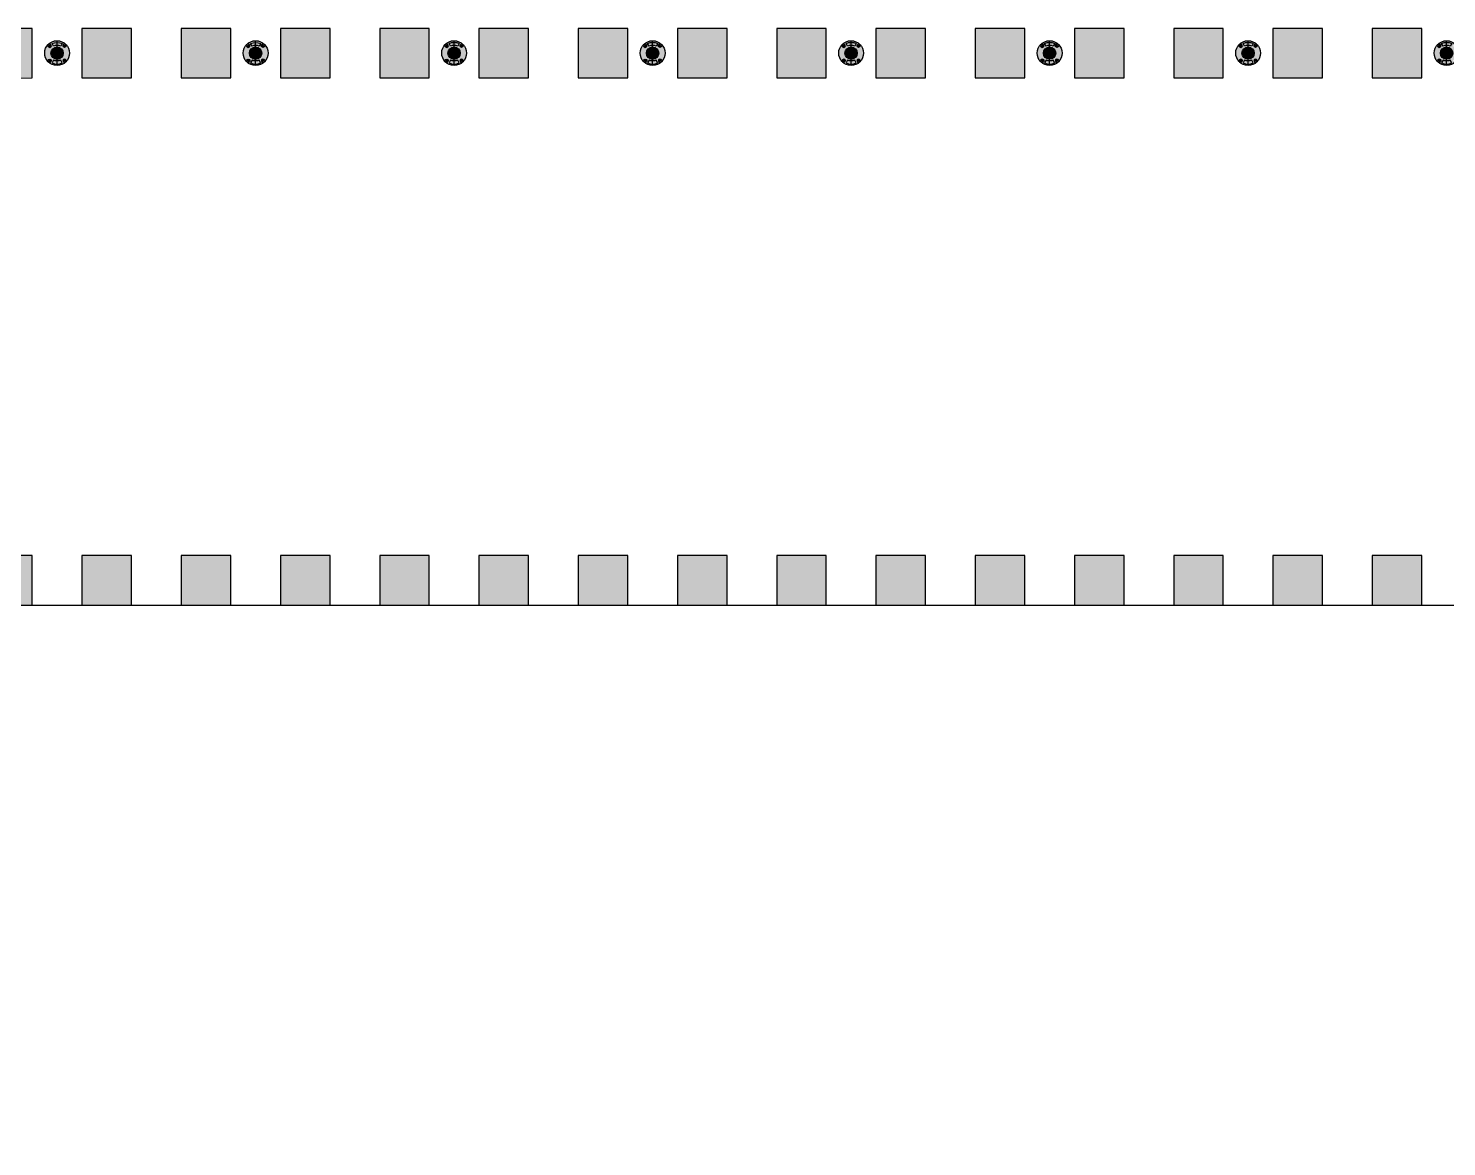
# Model space of a CAD drawing. Header units: metres. Extents: x 668617 to 675126, y 2286318 to 2293677.
# Drawn here: x 668832.67 to 668844.1, y 2287198.35 to 2287207.37 of the extents above; entities that cross this region are included whole.
import ezdxf

# ---------------------------------------------------------------- set-up
doc = ezdxf.new("R2010")
doc.units = ezdxf.units.M
doc.header["$MEASUREMENT"] = 0
for name, color, linetype in [('DMTG-B-CuadrosVerdes', 94, 'Continuous'), ('DMTG-M-VIALETON', 92, 'Continuous'), ('DMTG-PB-BANQUETAS', 251, 'Continuous')]:
    doc.layers.add(name, color=color, linetype=linetype)

# ---------------------------------------------------------------- blocks, each defined once
blk = doc.blocks.new('*U115')
h = blk.add_hatch(color=256)
h.dxf.hatch_style = 1
h.paths.add_polyline_path([(0, 4.25), (0.4, 4.25), (0.4, 4.65), (0, 4.65)])
h = blk.add_hatch(color=256)
h.dxf.hatch_style = 1
h.paths.add_polyline_path([(0.8, 4.25), (1.2, 4.25), (1.2, 4.65), (0.8, 4.65)])
h = blk.add_hatch(color=256)
h.dxf.hatch_style = 1
h.paths.add_polyline_path([(0.8, 4.25), (1.2, 4.25), (1.2, 4.65), (0.8, 4.65)])
h = blk.add_hatch(color=256)
h.dxf.hatch_style = 1
h.paths.add_polyline_path([(1.6, 4.25), (2, 4.25), (2, 4.65), (1.6, 4.65)])
h = blk.add_hatch(color=256)
h.dxf.hatch_style = 1
h.paths.add_polyline_path([(1.6, 4.25), (2, 4.25), (2, 4.65), (1.6, 4.65)])
h = blk.add_hatch(color=256)
h.dxf.hatch_style = 1
h.paths.add_polyline_path([(2.4, 4.25), (2.8, 4.25), (2.8, 4.65), (2.4, 4.65)])
h = blk.add_hatch(color=256)
h.dxf.hatch_style = 1
h.paths.add_polyline_path([(2.4, 4.25), (2.8, 4.25), (2.8, 4.65), (2.4, 4.65)])
h = blk.add_hatch(color=256)
h.dxf.hatch_style = 1
h.paths.add_polyline_path([(3.2, 4.25), (3.6, 4.25), (3.6, 4.65), (3.2, 4.65)])
h = blk.add_hatch(color=256)
h.dxf.hatch_style = 1
h.paths.add_polyline_path([(3.2, 4.25), (3.6, 4.25), (3.6, 4.65), (3.2, 4.65)])
h = blk.add_hatch(color=256)
h.dxf.hatch_style = 1
h.paths.add_polyline_path([(4, 4.25), (4.4, 4.25), (4.4, 4.65), (4, 4.65)])
h = blk.add_hatch(color=256)
h.dxf.hatch_style = 1
h.paths.add_polyline_path([(4, 4.25), (4.4, 4.25), (4.4, 4.65), (4, 4.65)])
h = blk.add_hatch(color=256)
h.dxf.hatch_style = 1
h.paths.add_polyline_path([(4.8, 4.25), (5.2, 4.25), (5.2, 4.65), (4.8, 4.65)])
h = blk.add_hatch(color=256)
h.dxf.hatch_style = 1
h.paths.add_polyline_path([(4.8, 4.25), (5.2, 4.25), (5.2, 4.65), (4.8, 4.65)])
h = blk.add_hatch(color=256)
h.dxf.hatch_style = 1
h.paths.add_polyline_path([(5.6, 4.25), (6, 4.25), (6, 4.65), (5.6, 4.65)])
h = blk.add_hatch(color=256)
h.dxf.hatch_style = 1
h.paths.add_polyline_path([(5.6, 4.25), (6, 4.25), (6, 4.65), (5.6, 4.65)])
h = blk.add_hatch(color=256)
h.dxf.hatch_style = 1
h.paths.add_polyline_path([(6.4, 4.25), (6.8, 4.25), (6.8, 4.65), (6.4, 4.65)])
h = blk.add_hatch(color=256)
h.dxf.hatch_style = 1
h.paths.add_polyline_path([(6.4, 4.25), (6.8, 4.25), (6.8, 4.65), (6.4, 4.65)])
h = blk.add_hatch(color=256)
h.dxf.hatch_style = 1
h.paths.add_polyline_path([(7.2, 4.25), (7.6, 4.25), (7.6, 4.65), (7.2, 4.65)])
h = blk.add_hatch(color=256)
h.dxf.hatch_style = 1
h.paths.add_polyline_path([(7.2, 4.25), (7.6, 4.25), (7.6, 4.65), (7.2, 4.65)])
h = blk.add_hatch(color=256)
h.dxf.hatch_style = 1
h.paths.add_polyline_path([(8, 4.25), (8.4, 4.25), (8.4, 4.65), (8, 4.65)])
h = blk.add_hatch(color=256)
h.dxf.hatch_style = 1
h.paths.add_polyline_path([(8, 4.25), (8.4, 4.25), (8.4, 4.65), (8, 4.65)])
h = blk.add_hatch(color=256)
h.dxf.hatch_style = 1
h.paths.add_polyline_path([(8.8, 4.25), (9.2, 4.25), (9.2, 4.65), (8.8, 4.65)])
h = blk.add_hatch(color=256)
h.dxf.hatch_style = 1
h.paths.add_polyline_path([(8.8, 4.25), (9.2, 4.25), (9.2, 4.65), (8.8, 4.65)])
h = blk.add_hatch(color=256)
h.dxf.hatch_style = 1
h.paths.add_polyline_path([(9.6, 4.25), (10, 4.25), (10, 4.65), (9.6, 4.65)])
h = blk.add_hatch(color=256)
h.dxf.hatch_style = 1
h.paths.add_polyline_path([(9.6, 4.25), (10, 4.25), (10, 4.65), (9.6, 4.65)])
h = blk.add_hatch(color=256)
h.dxf.hatch_style = 1
h.paths.add_polyline_path([(10.4, 4.25), (10.8, 4.25), (10.8, 4.65), (10.4, 4.65)])
h = blk.add_hatch(color=256)
h.dxf.hatch_style = 1
h.paths.add_polyline_path([(10.4, 4.25), (10.8, 4.25), (10.8, 4.65), (10.4, 4.65)])
h = blk.add_hatch(color=256)
h.dxf.hatch_style = 1
h.paths.add_polyline_path([(11.2, 4.25), (11.6, 4.25), (11.6, 4.65), (11.2, 4.65)])
h = blk.add_hatch(color=256)
h.dxf.hatch_style = 1
h.paths.add_polyline_path([(11.2, 4.25), (11.6, 4.25), (11.6, 4.65), (11.2, 4.65)])
h = blk.add_hatch(color=256)
h.dxf.hatch_style = 1
h.paths.add_polyline_path([(0, 0), (0.4, 0), (0.4, 0.4), (0, 0.4)])
h = blk.add_hatch(color=256)
h.dxf.hatch_style = 1
h.paths.add_polyline_path([(0.8, 0), (1.2, 0), (1.2, 0.4), (0.8, 0.4)])
h = blk.add_hatch(color=256)
h.dxf.hatch_style = 1
h.paths.add_polyline_path([(0.8, 0), (1.2, 0), (1.2, 0.4), (0.8, 0.4)])
h = blk.add_hatch(color=256)
h.dxf.hatch_style = 1
h.paths.add_polyline_path([(1.6, 0), (2, 0), (2, 0.4), (1.6, 0.4)])
h = blk.add_hatch(color=256)
h.dxf.hatch_style = 1
h.paths.add_polyline_path([(1.6, 0), (2, 0), (2, 0.4), (1.6, 0.4)])
h = blk.add_hatch(color=256)
h.dxf.hatch_style = 1
h.paths.add_polyline_path([(2.4, 0), (2.8, 0), (2.8, 0.4), (2.4, 0.4)])
h = blk.add_hatch(color=256)
h.dxf.hatch_style = 1
h.paths.add_polyline_path([(2.4, 0), (2.8, 0), (2.8, 0.4), (2.4, 0.4)])
h = blk.add_hatch(color=256)
h.dxf.hatch_style = 1
h.paths.add_polyline_path([(3.2, 0), (3.6, 0), (3.6, 0.4), (3.2, 0.4)])
h = blk.add_hatch(color=256)
h.dxf.hatch_style = 1
h.paths.add_polyline_path([(3.2, 0), (3.6, 0), (3.6, 0.4), (3.2, 0.4)])
h = blk.add_hatch(color=256)
h.dxf.hatch_style = 1
h.paths.add_polyline_path([(4, 0), (4.4, 0), (4.4, 0.4), (4, 0.4)])
h = blk.add_hatch(color=256)
h.dxf.hatch_style = 1
h.paths.add_polyline_path([(4, 0), (4.4, 0), (4.4, 0.4), (4, 0.4)])
h = blk.add_hatch(color=256)
h.dxf.hatch_style = 1
h.paths.add_polyline_path([(4.8, 0), (5.2, 0), (5.2, 0.4), (4.8, 0.4)])
h = blk.add_hatch(color=256)
h.dxf.hatch_style = 1
h.paths.add_polyline_path([(4.8, 0), (5.2, 0), (5.2, 0.4), (4.8, 0.4)])
h = blk.add_hatch(color=256)
h.dxf.hatch_style = 1
h.paths.add_polyline_path([(5.6, 0), (6, 0), (6, 0.4), (5.6, 0.4)])
h = blk.add_hatch(color=256)
h.dxf.hatch_style = 1
h.paths.add_polyline_path([(5.6, 0), (6, 0), (6, 0.4), (5.6, 0.4)])
h = blk.add_hatch(color=256)
h.dxf.hatch_style = 1
h.paths.add_polyline_path([(6.4, 0), (6.8, 0), (6.8, 0.4), (6.4, 0.4)])
h = blk.add_hatch(color=256)
h.dxf.hatch_style = 1
h.paths.add_polyline_path([(6.4, 0), (6.8, 0), (6.8, 0.4), (6.4, 0.4)])
h = blk.add_hatch(color=256)
h.dxf.hatch_style = 1
h.paths.add_polyline_path([(7.2, 0), (7.6, 0), (7.6, 0.4), (7.2, 0.4)])
h = blk.add_hatch(color=256)
h.dxf.hatch_style = 1
h.paths.add_polyline_path([(7.2, 0), (7.6, 0), (7.6, 0.4), (7.2, 0.4)])
h = blk.add_hatch(color=256)
h.dxf.hatch_style = 1
h.paths.add_polyline_path([(8, 0), (8.4, 0), (8.4, 0.4), (8, 0.4)])
h = blk.add_hatch(color=256)
h.dxf.hatch_style = 1
h.paths.add_polyline_path([(8, 0), (8.4, 0), (8.4, 0.4), (8, 0.4)])
h = blk.add_hatch(color=256)
h.dxf.hatch_style = 1
h.paths.add_polyline_path([(8.8, 0), (9.2, 0), (9.2, 0.4), (8.8, 0.4)])
h = blk.add_hatch(color=256)
h.dxf.hatch_style = 1
h.paths.add_polyline_path([(8.8, 0), (9.2, 0), (9.2, 0.4), (8.8, 0.4)])
h = blk.add_hatch(color=256)
h.dxf.hatch_style = 1
h.paths.add_polyline_path([(9.6, 0), (10, 0), (10, 0.4), (9.6, 0.4)])
h = blk.add_hatch(color=256)
h.dxf.hatch_style = 1
h.paths.add_polyline_path([(9.6, 0), (10, 0), (10, 0.4), (9.6, 0.4)])
h = blk.add_hatch(color=256)
h.dxf.hatch_style = 1
h.paths.add_polyline_path([(10.4, 0), (10.8, 0), (10.8, 0.4), (10.4, 0.4)])
h = blk.add_hatch(color=256)
h.dxf.hatch_style = 1
h.paths.add_polyline_path([(10.4, 0), (10.8, 0), (10.8, 0.4), (10.4, 0.4)])
h = blk.add_hatch(color=256)
h.dxf.hatch_style = 1
h.paths.add_polyline_path([(11.2, 0), (11.6, 0), (11.6, 0.4), (11.2, 0.4)])
h = blk.add_hatch(color=256)
h.dxf.hatch_style = 1
h.paths.add_polyline_path([(11.2, 0), (11.6, 0), (11.6, 0.4), (11.2, 0.4)])
for points in [[(0, 4.25), (0.4, 4.25), (0.4, 4.65), (0, 4.65)], [(0.8, 4.25), (1.2, 4.25), (1.2, 4.65), (0.8, 4.65)], [(0.8, 4.25), (1.2, 4.25), (1.2, 4.65), (0.8, 4.65)], [(1.6, 4.25), (2, 4.25), (2, 4.65), (1.6, 4.65)], [(1.6, 4.25), (2, 4.25), (2, 4.65), (1.6, 4.65)], [(2.4, 4.25), (2.8, 4.25), (2.8, 4.65), (2.4, 4.65)], [(2.4, 4.25), (2.8, 4.25), (2.8, 4.65), (2.4, 4.65)], [(3.2, 4.25), (3.6, 4.25), (3.6, 4.65), (3.2, 4.65)], [(3.2, 4.25), (3.6, 4.25), (3.6, 4.65), (3.2, 4.65)], [(4, 4.25), (4.4, 4.25), (4.4, 4.65), (4, 4.65)], [(4, 4.25), (4.4, 4.25), (4.4, 4.65), (4, 4.65)], [(4.8, 4.25), (5.2, 4.25), (5.2, 4.65), (4.8, 4.65)], [(4.8, 4.25), (5.2, 4.25), (5.2, 4.65), (4.8, 4.65)], [(5.6, 4.25), (6, 4.25), (6, 4.65), (5.6, 4.65)], [(5.6, 4.25), (6, 4.25), (6, 4.65), (5.6, 4.65)], [(6.4, 4.25), (6.8, 4.25), (6.8, 4.65), (6.4, 4.65)], [(6.4, 4.25), (6.8, 4.25), (6.8, 4.65), (6.4, 4.65)], [(7.2, 4.25), (7.6, 4.25), (7.6, 4.65), (7.2, 4.65)], [(7.2, 4.25), (7.6, 4.25), (7.6, 4.65), (7.2, 4.65)], [(8, 4.25), (8.4, 4.25), (8.4, 4.65), (8, 4.65)], [(8, 4.25), (8.4, 4.25), (8.4, 4.65), (8, 4.65)], [(8.8, 4.25), (9.2, 4.25), (9.2, 4.65), (8.8, 4.65)], [(8.8, 4.25), (9.2, 4.25), (9.2, 4.65), (8.8, 4.65)], [(9.6, 4.25), (10, 4.25), (10, 4.65), (9.6, 4.65)], [(9.6, 4.25), (10, 4.25), (10, 4.65), (9.6, 4.65)], [(10.4, 4.25), (10.8, 4.25), (10.8, 4.65), (10.4, 4.65)], [(10.4, 4.25), (10.8, 4.25), (10.8, 4.65), (10.4, 4.65)], [(11.2, 4.25), (11.6, 4.25), (11.6, 4.65), (11.2, 4.65)], [(11.2, 4.25), (11.6, 4.25), (11.6, 4.65), (11.2, 4.65)], [(0, 0), (0.4, 0), (0.4, 0.4), (0, 0.4)], [(0.8, 0), (1.2, 0), (1.2, 0.4), (0.8, 0.4)], [(0.8, 0), (1.2, 0), (1.2, 0.4), (0.8, 0.4)], [(1.6, 0), (2, 0), (2, 0.4), (1.6, 0.4)], [(1.6, 0), (2, 0), (2, 0.4), (1.6, 0.4)], [(2.4, 0), (2.8, 0), (2.8, 0.4), (2.4, 0.4)], [(2.4, 0), (2.8, 0), (2.8, 0.4), (2.4, 0.4)], [(3.2, 0), (3.6, 0), (3.6, 0.4), (3.2, 0.4)], [(3.2, 0), (3.6, 0), (3.6, 0.4), (3.2, 0.4)], [(4, 0), (4.4, 0), (4.4, 0.4), (4, 0.4)], [(4, 0), (4.4, 0), (4.4, 0.4), (4, 0.4)], [(4.8, 0), (5.2, 0), (5.2, 0.4), (4.8, 0.4)], [(4.8, 0), (5.2, 0), (5.2, 0.4), (4.8, 0.4)], [(5.6, 0), (6, 0), (6, 0.4), (5.6, 0.4)], [(5.6, 0), (6, 0), (6, 0.4), (5.6, 0.4)], [(6.4, 0), (6.8, 0), (6.8, 0.4), (6.4, 0.4)], [(6.4, 0), (6.8, 0), (6.8, 0.4), (6.4, 0.4)], [(7.2, 0), (7.6, 0), (7.6, 0.4), (7.2, 0.4)], [(7.2, 0), (7.6, 0), (7.6, 0.4), (7.2, 0.4)], [(8, 0), (8.4, 0), (8.4, 0.4), (8, 0.4)], [(8, 0), (8.4, 0), (8.4, 0.4), (8, 0.4)], [(8.8, 0), (9.2, 0), (9.2, 0.4), (8.8, 0.4)], [(8.8, 0), (9.2, 0), (9.2, 0.4), (8.8, 0.4)], [(9.6, 0), (10, 0), (10, 0.4), (9.6, 0.4)], [(9.6, 0), (10, 0), (10, 0.4), (9.6, 0.4)], [(10.4, 0), (10.8, 0), (10.8, 0.4), (10.4, 0.4)], [(10.4, 0), (10.8, 0), (10.8, 0.4), (10.4, 0.4)], [(11.2, 0), (11.6, 0), (11.6, 0.4), (11.2, 0.4)], [(11.2, 0), (11.6, 0), (11.6, 0.4), (11.2, 0.4)]]:
    blk.add_lwpolyline(points, close=True)
blk = doc.blocks.new('*U36')
at = {"true_color": 0x58ba48}
h = blk.add_hatch(color=85, dxfattribs=at)
h.dxf.hatch_style = 1
h.paths.add_polyline_path([(13.246, 11.299, 1), (13.346, 11.299, 1)], flags=0)
h.paths.add_polyline_path([(13.246, 11.367), (13.235, 11.378, 0.062746), (13.217, 11.36), (13.228, 11.349, 0.413879), (13.246, 11.349, 0.414549)], flags=17)
h.paths.add_polyline_path([(13.243, 11.358, -1), (13.231, 11.358, -1)], flags=16)
h.paths.add_polyline_path([(13.246, 11.299, 1), (13.346, 11.299, 1)], flags=16)
h.paths.add_polyline_path([(13.357, 11.378), (13.347, 11.367, 0.413879), (13.347, 11.349, 0.414549), (13.364, 11.349), (13.375, 11.36, 0.062746)], flags=17)
h.paths.add_polyline_path([(13.362, 11.358, -1), (13.349, 11.358, -1)], flags=16)
h.paths.add_polyline_path([(13.375, 11.237), (13.364, 11.248, 0.413879), (13.347, 11.248, 0.414549), (13.347, 11.23), (13.357, 11.22, 0.062746)], flags=17)
h.paths.add_polyline_path([(13.349, 11.239, -1), (13.362, 11.239, -1)], flags=16)
h.paths.add_polyline_path([(13.246, 11.248, 0.414549), (13.228, 11.248), (13.217, 11.237, 0.062746), (13.235, 11.22), (13.246, 11.23, 0.413879)], flags=17)
h.paths.add_polyline_path([(13.231, 11.239, -1), (13.243, 11.239, -1)], flags=16)
h.paths.add_polyline_path([(13.375, 11.36), (13.364, 11.349, -0.414549), (13.347, 11.349, -0.413879), (13.347, 11.367), (13.357, 11.378, 0.342564), (13.235, 11.378), (13.246, 11.367, -0.414549), (13.246, 11.349, -0.413879), (13.228, 11.349), (13.217, 11.36, 0.166532), (13.196, 11.299, 0.166532), (13.217, 11.237), (13.228, 11.248, -0.414549), (13.246, 11.248, -0.413879), (13.246, 11.23), (13.235, 11.22, 0.342564), (13.357, 11.22), (13.347, 11.23, -0.414549), (13.347, 11.248, -0.413879), (13.364, 11.248), (13.375, 11.237, 0.166532), (13.396, 11.299, 0.166532)])
h.paths.add_polyline_path([(13.346, 11.299, -1), (13.246, 11.299, -1)], flags=0)
h.paths.add_polyline_path([(13.325, 11.354, 0.245947), (13.267, 11.354), (13.256, 11.376, -0.245947), (13.337, 11.376)], flags=16)
h.paths.add_polyline_path([(13.325, 11.243), (13.337, 11.221, -0.245947), (13.256, 11.221), (13.267, 11.243, 0.245947)], flags=16)
h = blk.add_hatch(color=85, dxfattribs=at)
h.dxf.hatch_style = 1
h.paths.add_polyline_path([(13.246, 11.299, 1), (13.346, 11.299, 1)])
at = {"true_color": 0xc7c8ca}
h = blk.add_hatch(color=9, dxfattribs=at)
h.dxf.hatch_style = 1
h.paths.add_polyline_path([(13.337, 11.376, 0.245947), (13.256, 11.376), (13.267, 11.354, -0.245947), (13.325, 11.354)])
h.paths.add_polyline_path([(13.337, 11.221), (13.325, 11.243, -0.245947), (13.267, 11.243), (13.256, 11.221, 0.245947)])
at = {"true_color": 0x58ba48}
h = blk.add_hatch(color=85, dxfattribs=at)
h.dxf.hatch_style = 1
h.paths.add_polyline_path([(14.846, 11.299, 1), (14.946, 11.299, 1)], flags=0)
h.paths.add_polyline_path([(14.846, 11.367), (14.835, 11.378, 0.062746), (14.817, 11.36), (14.828, 11.349, 0.413879), (14.846, 11.349, 0.414549)], flags=17)
h.paths.add_polyline_path([(14.843, 11.358, -1), (14.831, 11.358, -1)], flags=16)
h.paths.add_polyline_path([(14.846, 11.299, 1), (14.946, 11.299, 1)], flags=16)
h.paths.add_polyline_path([(14.957, 11.378), (14.947, 11.367, 0.413879), (14.947, 11.349, 0.414549), (14.964, 11.349), (14.975, 11.36, 0.062746)], flags=17)
h.paths.add_polyline_path([(14.962, 11.358, -1), (14.949, 11.358, -1)], flags=16)
h.paths.add_polyline_path([(14.975, 11.237), (14.964, 11.248, 0.413879), (14.947, 11.248, 0.414549), (14.947, 11.23), (14.957, 11.22, 0.062746)], flags=17)
h.paths.add_polyline_path([(14.949, 11.239, -1), (14.962, 11.239, -1)], flags=16)
h.paths.add_polyline_path([(14.846, 11.248, 0.414549), (14.828, 11.248), (14.817, 11.237, 0.062746), (14.835, 11.22), (14.846, 11.23, 0.413879)], flags=17)
h.paths.add_polyline_path([(14.831, 11.239, -1), (14.843, 11.239, -1)], flags=16)
h.paths.add_polyline_path([(14.975, 11.36), (14.964, 11.349, -0.414549), (14.947, 11.349, -0.413879), (14.947, 11.367), (14.957, 11.378, 0.342564), (14.835, 11.378), (14.846, 11.367, -0.414549), (14.846, 11.349, -0.413879), (14.828, 11.349), (14.817, 11.36, 0.166532), (14.796, 11.299, 0.166532), (14.817, 11.237), (14.828, 11.248, -0.414549), (14.846, 11.248, -0.413879), (14.846, 11.23), (14.835, 11.22, 0.342564), (14.957, 11.22), (14.947, 11.23, -0.414549), (14.947, 11.248, -0.413879), (14.964, 11.248), (14.975, 11.237, 0.166532), (14.996, 11.299, 0.166532)])
h.paths.add_polyline_path([(14.946, 11.299, -1), (14.846, 11.299, -1)], flags=0)
h.paths.add_polyline_path([(14.925, 11.354, 0.245947), (14.867, 11.354), (14.856, 11.376, -0.245947), (14.937, 11.376)], flags=16)
h.paths.add_polyline_path([(14.925, 11.243), (14.937, 11.221, -0.245947), (14.856, 11.221), (14.867, 11.243, 0.245947)], flags=16)
h = blk.add_hatch(color=85, dxfattribs=at)
h.dxf.hatch_style = 1
h.paths.add_polyline_path([(14.846, 11.299, 1), (14.946, 11.299, 1)])
at = {"true_color": 0xc7c8ca}
h = blk.add_hatch(color=9, dxfattribs=at)
h.dxf.hatch_style = 1
h.paths.add_polyline_path([(14.937, 11.376, 0.245947), (14.856, 11.376), (14.867, 11.354, -0.245947), (14.925, 11.354)])
h.paths.add_polyline_path([(14.937, 11.221), (14.925, 11.243, -0.245947), (14.867, 11.243), (14.856, 11.221, 0.245947)])
at = {"true_color": 0x58ba48}
h = blk.add_hatch(color=85, dxfattribs=at)
h.dxf.hatch_style = 1
h.paths.add_polyline_path([(16.446, 11.299, 1), (16.546, 11.299, 1)], flags=0)
h.paths.add_polyline_path([(16.446, 11.367), (16.435, 11.378, 0.062746), (16.417, 11.36), (16.428, 11.349, 0.413879), (16.446, 11.349, 0.414549)], flags=17)
h.paths.add_polyline_path([(16.443, 11.358, -1), (16.431, 11.358, -1)], flags=16)
h.paths.add_polyline_path([(16.446, 11.299, 1), (16.546, 11.299, 1)], flags=16)
h.paths.add_polyline_path([(16.557, 11.378), (16.547, 11.367, 0.413879), (16.547, 11.349, 0.414549), (16.564, 11.349), (16.575, 11.36, 0.062746)], flags=17)
h.paths.add_polyline_path([(16.562, 11.358, -1), (16.549, 11.358, -1)], flags=16)
h.paths.add_polyline_path([(16.575, 11.237), (16.564, 11.248, 0.413879), (16.547, 11.248, 0.414549), (16.547, 11.23), (16.557, 11.22, 0.062746)], flags=17)
h.paths.add_polyline_path([(16.549, 11.239, -1), (16.562, 11.239, -1)], flags=16)
h.paths.add_polyline_path([(16.446, 11.248, 0.414549), (16.428, 11.248), (16.417, 11.237, 0.062746), (16.435, 11.22), (16.446, 11.23, 0.413879)], flags=17)
h.paths.add_polyline_path([(16.431, 11.239, -1), (16.443, 11.239, -1)], flags=16)
h.paths.add_polyline_path([(16.575, 11.36), (16.564, 11.349, -0.414549), (16.547, 11.349, -0.413879), (16.547, 11.367), (16.557, 11.378, 0.342564), (16.435, 11.378), (16.446, 11.367, -0.414549), (16.446, 11.349, -0.413879), (16.428, 11.349), (16.417, 11.36, 0.166532), (16.396, 11.299, 0.166532), (16.417, 11.237), (16.428, 11.248, -0.414549), (16.446, 11.248, -0.413879), (16.446, 11.23), (16.435, 11.22, 0.342564), (16.557, 11.22), (16.547, 11.23, -0.414549), (16.547, 11.248, -0.413879), (16.564, 11.248), (16.575, 11.237, 0.166532), (16.596, 11.299, 0.166532)])
h.paths.add_polyline_path([(16.546, 11.299, -1), (16.446, 11.299, -1)], flags=0)
h.paths.add_polyline_path([(16.525, 11.354, 0.245947), (16.467, 11.354), (16.456, 11.376, -0.245947), (16.537, 11.376)], flags=16)
h.paths.add_polyline_path([(16.525, 11.243), (16.537, 11.221, -0.245947), (16.456, 11.221), (16.467, 11.243, 0.245947)], flags=16)
h = blk.add_hatch(color=85, dxfattribs=at)
h.dxf.hatch_style = 1
h.paths.add_polyline_path([(16.446, 11.299, 1), (16.546, 11.299, 1)])
at = {"true_color": 0xc7c8ca}
h = blk.add_hatch(color=9, dxfattribs=at)
h.dxf.hatch_style = 1
h.paths.add_polyline_path([(16.537, 11.376, 0.245947), (16.456, 11.376), (16.467, 11.354, -0.245947), (16.525, 11.354)])
h.paths.add_polyline_path([(16.537, 11.221), (16.525, 11.243, -0.245947), (16.467, 11.243), (16.456, 11.221, 0.245947)])
at = {"true_color": 0x58ba48}
h = blk.add_hatch(color=85, dxfattribs=at)
h.dxf.hatch_style = 1
h.paths.add_polyline_path([(18.046, 11.299, 1), (18.146, 11.299, 1)], flags=0)
h.paths.add_polyline_path([(18.046, 11.367), (18.035, 11.378, 0.062746), (18.017, 11.36), (18.028, 11.349, 0.413879), (18.046, 11.349, 0.414549)], flags=17)
h.paths.add_polyline_path([(18.043, 11.358, -1), (18.031, 11.358, -1)], flags=16)
h.paths.add_polyline_path([(18.046, 11.299, 1), (18.146, 11.299, 1)], flags=16)
h.paths.add_polyline_path([(18.157, 11.378), (18.147, 11.367, 0.413879), (18.147, 11.349, 0.414549), (18.164, 11.349), (18.175, 11.36, 0.062746)], flags=17)
h.paths.add_polyline_path([(18.162, 11.358, -1), (18.149, 11.358, -1)], flags=16)
h.paths.add_polyline_path([(18.175, 11.237), (18.164, 11.248, 0.413879), (18.147, 11.248, 0.414549), (18.147, 11.23), (18.157, 11.22, 0.062746)], flags=17)
h.paths.add_polyline_path([(18.149, 11.239, -1), (18.162, 11.239, -1)], flags=16)
h.paths.add_polyline_path([(18.046, 11.248, 0.414549), (18.028, 11.248), (18.017, 11.237, 0.062746), (18.035, 11.22), (18.046, 11.23, 0.413879)], flags=17)
h.paths.add_polyline_path([(18.031, 11.239, -1), (18.043, 11.239, -1)], flags=16)
h.paths.add_polyline_path([(18.175, 11.36), (18.164, 11.349, -0.414549), (18.147, 11.349, -0.413879), (18.147, 11.367), (18.157, 11.378, 0.342564), (18.035, 11.378), (18.046, 11.367, -0.414549), (18.046, 11.349, -0.413879), (18.028, 11.349), (18.017, 11.36, 0.166532), (17.996, 11.299, 0.166532), (18.017, 11.237), (18.028, 11.248, -0.414549), (18.046, 11.248, -0.413879), (18.046, 11.23), (18.035, 11.22, 0.342564), (18.157, 11.22), (18.147, 11.23, -0.414549), (18.147, 11.248, -0.413879), (18.164, 11.248), (18.175, 11.237, 0.166532), (18.196, 11.299, 0.166532)])
h.paths.add_polyline_path([(18.146, 11.299, -1), (18.046, 11.299, -1)], flags=0)
h.paths.add_polyline_path([(18.125, 11.354, 0.245947), (18.067, 11.354), (18.056, 11.376, -0.245947), (18.137, 11.376)], flags=16)
h.paths.add_polyline_path([(18.125, 11.243), (18.137, 11.221, -0.245947), (18.056, 11.221), (18.067, 11.243, 0.245947)], flags=16)
h = blk.add_hatch(color=85, dxfattribs=at)
h.dxf.hatch_style = 1
h.paths.add_polyline_path([(18.046, 11.299, 1), (18.146, 11.299, 1)])
at = {"true_color": 0xc7c8ca}
h = blk.add_hatch(color=9, dxfattribs=at)
h.dxf.hatch_style = 1
h.paths.add_polyline_path([(18.137, 11.376, 0.245947), (18.056, 11.376), (18.067, 11.354, -0.245947), (18.125, 11.354)])
h.paths.add_polyline_path([(18.137, 11.221), (18.125, 11.243, -0.245947), (18.067, 11.243), (18.056, 11.221, 0.245947)])
at = {"true_color": 0x58ba48}
h = blk.add_hatch(color=85, dxfattribs=at)
h.dxf.hatch_style = 1
h.paths.add_polyline_path([(19.646, 11.299, 1), (19.746, 11.299, 1)], flags=0)
h.paths.add_polyline_path([(19.646, 11.367), (19.635, 11.378, 0.062746), (19.617, 11.36), (19.628, 11.349, 0.413879), (19.646, 11.349, 0.414549)], flags=17)
h.paths.add_polyline_path([(19.643, 11.358, -1), (19.631, 11.358, -1)], flags=16)
h.paths.add_polyline_path([(19.646, 11.299, 1), (19.746, 11.299, 1)], flags=16)
h.paths.add_polyline_path([(19.757, 11.378), (19.747, 11.367, 0.413879), (19.747, 11.349, 0.414549), (19.764, 11.349), (19.775, 11.36, 0.062746)], flags=17)
h.paths.add_polyline_path([(19.762, 11.358, -1), (19.749, 11.358, -1)], flags=16)
h.paths.add_polyline_path([(19.775, 11.237), (19.764, 11.248, 0.413879), (19.747, 11.248, 0.414549), (19.747, 11.23), (19.757, 11.22, 0.062746)], flags=17)
h.paths.add_polyline_path([(19.749, 11.239, -1), (19.762, 11.239, -1)], flags=16)
h.paths.add_polyline_path([(19.646, 11.248, 0.414549), (19.628, 11.248), (19.617, 11.237, 0.062746), (19.635, 11.22), (19.646, 11.23, 0.413879)], flags=17)
h.paths.add_polyline_path([(19.631, 11.239, -1), (19.643, 11.239, -1)], flags=16)
h.paths.add_polyline_path([(19.775, 11.36), (19.764, 11.349, -0.414549), (19.747, 11.349, -0.413879), (19.747, 11.367), (19.757, 11.378, 0.342564), (19.635, 11.378), (19.646, 11.367, -0.414549), (19.646, 11.349, -0.413879), (19.628, 11.349), (19.617, 11.36, 0.166532), (19.596, 11.299, 0.166532), (19.617, 11.237), (19.628, 11.248, -0.414549), (19.646, 11.248, -0.413879), (19.646, 11.23), (19.635, 11.22, 0.342564), (19.757, 11.22), (19.747, 11.23, -0.414549), (19.747, 11.248, -0.413879), (19.764, 11.248), (19.775, 11.237, 0.166532), (19.796, 11.299, 0.166532)])
h.paths.add_polyline_path([(19.746, 11.299, -1), (19.646, 11.299, -1)], flags=0)
h.paths.add_polyline_path([(19.725, 11.354, 0.245947), (19.667, 11.354), (19.656, 11.376, -0.245947), (19.737, 11.376)], flags=16)
h.paths.add_polyline_path([(19.725, 11.243), (19.737, 11.221, -0.245947), (19.656, 11.221), (19.667, 11.243, 0.245947)], flags=16)
h = blk.add_hatch(color=85, dxfattribs=at)
h.dxf.hatch_style = 1
h.paths.add_polyline_path([(19.646, 11.299, 1), (19.746, 11.299, 1)])
at = {"true_color": 0xc7c8ca}
h = blk.add_hatch(color=9, dxfattribs=at)
h.dxf.hatch_style = 1
h.paths.add_polyline_path([(19.737, 11.376, 0.245947), (19.656, 11.376), (19.667, 11.354, -0.245947), (19.725, 11.354)])
h.paths.add_polyline_path([(19.737, 11.221), (19.725, 11.243, -0.245947), (19.667, 11.243), (19.656, 11.221, 0.245947)])
at = {"true_color": 0x58ba48}
h = blk.add_hatch(color=85, dxfattribs=at)
h.dxf.hatch_style = 1
h.paths.add_polyline_path([(21.246, 11.299, 1), (21.346, 11.299, 1)], flags=0)
h.paths.add_polyline_path([(21.246, 11.367), (21.235, 11.378, 0.062746), (21.217, 11.36), (21.228, 11.349, 0.413879), (21.246, 11.349, 0.414549)], flags=17)
h.paths.add_polyline_path([(21.243, 11.358, -1), (21.231, 11.358, -1)], flags=16)
h.paths.add_polyline_path([(21.246, 11.299, 1), (21.346, 11.299, 1)], flags=16)
h.paths.add_polyline_path([(21.357, 11.378), (21.347, 11.367, 0.413879), (21.347, 11.349, 0.414549), (21.364, 11.349), (21.375, 11.36, 0.062746)], flags=17)
h.paths.add_polyline_path([(21.362, 11.358, -1), (21.349, 11.358, -1)], flags=16)
h.paths.add_polyline_path([(21.375, 11.237), (21.364, 11.248, 0.413879), (21.347, 11.248, 0.414549), (21.347, 11.23), (21.357, 11.22, 0.062746)], flags=17)
h.paths.add_polyline_path([(21.349, 11.239, -1), (21.362, 11.239, -1)], flags=16)
h.paths.add_polyline_path([(21.246, 11.248, 0.414549), (21.228, 11.248), (21.217, 11.237, 0.062746), (21.235, 11.22), (21.246, 11.23, 0.413879)], flags=17)
h.paths.add_polyline_path([(21.231, 11.239, -1), (21.243, 11.239, -1)], flags=16)
h.paths.add_polyline_path([(21.375, 11.36), (21.364, 11.349, -0.414549), (21.347, 11.349, -0.413879), (21.347, 11.367), (21.357, 11.378, 0.342564), (21.235, 11.378), (21.246, 11.367, -0.414549), (21.246, 11.349, -0.413879), (21.228, 11.349), (21.217, 11.36, 0.166532), (21.196, 11.299, 0.166532), (21.217, 11.237), (21.228, 11.248, -0.414549), (21.246, 11.248, -0.413879), (21.246, 11.23), (21.235, 11.22, 0.342564), (21.357, 11.22), (21.347, 11.23, -0.414549), (21.347, 11.248, -0.413879), (21.364, 11.248), (21.375, 11.237, 0.166532), (21.396, 11.299, 0.166532)])
h.paths.add_polyline_path([(21.346, 11.299, -1), (21.246, 11.299, -1)], flags=0)
h.paths.add_polyline_path([(21.325, 11.354, 0.245947), (21.267, 11.354), (21.256, 11.376, -0.245947), (21.337, 11.376)], flags=16)
h.paths.add_polyline_path([(21.325, 11.243), (21.337, 11.221, -0.245947), (21.256, 11.221), (21.267, 11.243, 0.245947)], flags=16)
h = blk.add_hatch(color=85, dxfattribs=at)
h.dxf.hatch_style = 1
h.paths.add_polyline_path([(21.246, 11.299, 1), (21.346, 11.299, 1)])
at = {"true_color": 0xc7c8ca}
h = blk.add_hatch(color=9, dxfattribs=at)
h.dxf.hatch_style = 1
h.paths.add_polyline_path([(21.337, 11.376, 0.245947), (21.256, 11.376), (21.267, 11.354, -0.245947), (21.325, 11.354)])
h.paths.add_polyline_path([(21.337, 11.221), (21.325, 11.243, -0.245947), (21.267, 11.243), (21.256, 11.221, 0.245947)])
at = {"true_color": 0x58ba48}
h = blk.add_hatch(color=85, dxfattribs=at)
h.dxf.hatch_style = 1
h.paths.add_polyline_path([(22.846, 11.299, 1), (22.946, 11.299, 1)], flags=0)
h.paths.add_polyline_path([(22.846, 11.367), (22.835, 11.378, 0.062746), (22.817, 11.36), (22.828, 11.349, 0.413879), (22.846, 11.349, 0.414549)], flags=17)
h.paths.add_polyline_path([(22.843, 11.358, -1), (22.831, 11.358, -1)], flags=16)
h.paths.add_polyline_path([(22.846, 11.299, 1), (22.946, 11.299, 1)], flags=16)
h.paths.add_polyline_path([(22.957, 11.378), (22.947, 11.367, 0.413879), (22.947, 11.349, 0.414549), (22.964, 11.349), (22.975, 11.36, 0.062746)], flags=17)
h.paths.add_polyline_path([(22.962, 11.358, -1), (22.949, 11.358, -1)], flags=16)
h.paths.add_polyline_path([(22.975, 11.237), (22.964, 11.248, 0.413879), (22.947, 11.248, 0.414549), (22.947, 11.23), (22.957, 11.22, 0.062746)], flags=17)
h.paths.add_polyline_path([(22.949, 11.239, -1), (22.962, 11.239, -1)], flags=16)
h.paths.add_polyline_path([(22.846, 11.248, 0.414549), (22.828, 11.248), (22.817, 11.237, 0.062746), (22.835, 11.22), (22.846, 11.23, 0.413879)], flags=17)
h.paths.add_polyline_path([(22.831, 11.239, -1), (22.843, 11.239, -1)], flags=16)
h.paths.add_polyline_path([(22.975, 11.36), (22.964, 11.349, -0.414549), (22.947, 11.349, -0.413879), (22.947, 11.367), (22.957, 11.378, 0.342564), (22.835, 11.378), (22.846, 11.367, -0.414549), (22.846, 11.349, -0.413879), (22.828, 11.349), (22.817, 11.36, 0.166532), (22.796, 11.299, 0.166532), (22.817, 11.237), (22.828, 11.248, -0.414549), (22.846, 11.248, -0.413879), (22.846, 11.23), (22.835, 11.22, 0.342564), (22.957, 11.22), (22.947, 11.23, -0.414549), (22.947, 11.248, -0.413879), (22.964, 11.248), (22.975, 11.237, 0.166532), (22.996, 11.299, 0.166532)])
h.paths.add_polyline_path([(22.946, 11.299, -1), (22.846, 11.299, -1)], flags=0)
h.paths.add_polyline_path([(22.925, 11.354, 0.245947), (22.867, 11.354), (22.856, 11.376, -0.245947), (22.937, 11.376)], flags=16)
h.paths.add_polyline_path([(22.925, 11.243), (22.937, 11.221, -0.245947), (22.856, 11.221), (22.867, 11.243, 0.245947)], flags=16)
h = blk.add_hatch(color=85, dxfattribs=at)
h.dxf.hatch_style = 1
h.paths.add_polyline_path([(22.846, 11.299, 1), (22.946, 11.299, 1)])
at = {"true_color": 0xc7c8ca}
h = blk.add_hatch(color=9, dxfattribs=at)
h.dxf.hatch_style = 1
h.paths.add_polyline_path([(22.937, 11.376, 0.245947), (22.856, 11.376), (22.867, 11.354, -0.245947), (22.925, 11.354)])
h.paths.add_polyline_path([(22.937, 11.221), (22.925, 11.243, -0.245947), (22.867, 11.243), (22.856, 11.221, 0.245947)])
at = {"true_color": 0x58ba48}
h = blk.add_hatch(color=85, dxfattribs=at)
h.dxf.hatch_style = 1
h.paths.add_polyline_path([(24.446, 11.299, 1), (24.546, 11.299, 1)], flags=0)
h.paths.add_polyline_path([(24.446, 11.367), (24.435, 11.378, 0.062746), (24.417, 11.36), (24.428, 11.349, 0.413879), (24.446, 11.349, 0.414549)], flags=17)
h.paths.add_polyline_path([(24.443, 11.358, -1), (24.431, 11.358, -1)], flags=16)
h.paths.add_polyline_path([(24.446, 11.299, 1), (24.546, 11.299, 1)], flags=16)
h.paths.add_polyline_path([(24.557, 11.378), (24.547, 11.367, 0.413879), (24.547, 11.349, 0.414549), (24.564, 11.349), (24.575, 11.36, 0.062746)], flags=17)
h.paths.add_polyline_path([(24.562, 11.358, -1), (24.549, 11.358, -1)], flags=16)
h.paths.add_polyline_path([(24.575, 11.237), (24.564, 11.248, 0.413879), (24.547, 11.248, 0.414549), (24.547, 11.23), (24.557, 11.22, 0.062746)], flags=17)
h.paths.add_polyline_path([(24.549, 11.239, -1), (24.562, 11.239, -1)], flags=16)
h.paths.add_polyline_path([(24.446, 11.248, 0.414549), (24.428, 11.248), (24.417, 11.237, 0.062746), (24.435, 11.22), (24.446, 11.23, 0.413879)], flags=17)
h.paths.add_polyline_path([(24.431, 11.239, -1), (24.443, 11.239, -1)], flags=16)
h.paths.add_polyline_path([(24.575, 11.36), (24.564, 11.349, -0.414549), (24.547, 11.349, -0.413879), (24.547, 11.367), (24.557, 11.378, 0.342564), (24.435, 11.378), (24.446, 11.367, -0.414549), (24.446, 11.349, -0.413879), (24.428, 11.349), (24.417, 11.36, 0.166532), (24.396, 11.299, 0.166532), (24.417, 11.237), (24.428, 11.248, -0.414549), (24.446, 11.248, -0.413879), (24.446, 11.23), (24.435, 11.22, 0.342564), (24.557, 11.22), (24.547, 11.23, -0.414549), (24.547, 11.248, -0.413879), (24.564, 11.248), (24.575, 11.237, 0.166532), (24.596, 11.299, 0.166532)])
h.paths.add_polyline_path([(24.546, 11.299, -1), (24.446, 11.299, -1)], flags=0)
h.paths.add_polyline_path([(24.525, 11.354, 0.245947), (24.467, 11.354), (24.456, 11.376, -0.245947), (24.537, 11.376)], flags=16)
h.paths.add_polyline_path([(24.525, 11.243), (24.537, 11.221, -0.245947), (24.456, 11.221), (24.467, 11.243, 0.245947)], flags=16)
h = blk.add_hatch(color=85, dxfattribs=at)
h.dxf.hatch_style = 1
h.paths.add_polyline_path([(24.446, 11.299, 1), (24.546, 11.299, 1)])
at = {"true_color": 0xc7c8ca}
h = blk.add_hatch(color=9, dxfattribs=at)
h.dxf.hatch_style = 1
h.paths.add_polyline_path([(24.537, 11.376, 0.245947), (24.456, 11.376), (24.467, 11.354, -0.245947), (24.525, 11.354)])
h.paths.add_polyline_path([(24.537, 11.221), (24.525, 11.243, -0.245947), (24.467, 11.243), (24.456, 11.221, 0.245947)])
at = {"color": 18, "true_color": 0x000000}
for points in [[(13.246, 11.367), (13.235, 11.378, 0.062746), (13.217, 11.36), (13.228, 11.349, 0.413879), (13.246, 11.349, 0.414549)], [(13.337, 11.376), (13.325, 11.354, 0.245947), (13.267, 11.354), (13.256, 11.376, -0.245947)], [(13.347, 11.367), (13.357, 11.378, -0.062746), (13.375, 11.36), (13.364, 11.349, -0.413879), (13.347, 11.349, -0.414549)], [(14.846, 11.367), (14.835, 11.378, 0.062746), (14.817, 11.36), (14.828, 11.349, 0.413879), (14.846, 11.349, 0.414549)], [(14.937, 11.376), (14.925, 11.354, 0.245947), (14.867, 11.354), (14.856, 11.376, -0.245947)], [(14.947, 11.367), (14.957, 11.378, -0.062746), (14.975, 11.36), (14.964, 11.349, -0.413879), (14.947, 11.349, -0.414549)], [(16.446, 11.367), (16.435, 11.378, 0.062746), (16.417, 11.36), (16.428, 11.349, 0.413879), (16.446, 11.349, 0.414549)], [(16.537, 11.376), (16.525, 11.354, 0.245947), (16.467, 11.354), (16.456, 11.376, -0.245947)], [(16.547, 11.367), (16.557, 11.378, -0.062746), (16.575, 11.36), (16.564, 11.349, -0.413879), (16.547, 11.349, -0.414549)], [(18.046, 11.367), (18.035, 11.378, 0.062746), (18.017, 11.36), (18.028, 11.349, 0.413879), (18.046, 11.349, 0.414549)], [(18.137, 11.376), (18.125, 11.354, 0.245947), (18.067, 11.354), (18.056, 11.376, -0.245947)], [(18.147, 11.367), (18.157, 11.378, -0.062746), (18.175, 11.36), (18.164, 11.349, -0.413879), (18.147, 11.349, -0.414549)], [(19.646, 11.367), (19.635, 11.378, 0.062746), (19.617, 11.36), (19.628, 11.349, 0.413879), (19.646, 11.349, 0.414549)], [(19.737, 11.376), (19.725, 11.354, 0.245947), (19.667, 11.354), (19.656, 11.376, -0.245947)], [(19.747, 11.367), (19.757, 11.378, -0.062746), (19.775, 11.36), (19.764, 11.349, -0.413879), (19.747, 11.349, -0.414549)], [(21.246, 11.367), (21.235, 11.378, 0.062746), (21.217, 11.36), (21.228, 11.349, 0.413879), (21.246, 11.349, 0.414549)], [(21.337, 11.376), (21.325, 11.354, 0.245947), (21.267, 11.354), (21.256, 11.376, -0.245947)], [(21.347, 11.367), (21.357, 11.378, -0.062746), (21.375, 11.36), (21.364, 11.349, -0.413879), (21.347, 11.349, -0.414549)], [(22.846, 11.367), (22.835, 11.378, 0.062746), (22.817, 11.36), (22.828, 11.349, 0.413879), (22.846, 11.349, 0.414549)], [(22.937, 11.376), (22.925, 11.354, 0.245947), (22.867, 11.354), (22.856, 11.376, -0.245947)], [(22.947, 11.367), (22.957, 11.378, -0.062746), (22.975, 11.36), (22.964, 11.349, -0.413879), (22.947, 11.349, -0.414549)], [(24.446, 11.367), (24.435, 11.378, 0.062746), (24.417, 11.36), (24.428, 11.349, 0.413879), (24.446, 11.349, 0.414549)], [(24.537, 11.376), (24.525, 11.354, 0.245947), (24.467, 11.354), (24.456, 11.376, -0.245947)], [(13.246, 11.23), (13.235, 11.22, -0.062746), (13.217, 11.237), (13.228, 11.248, -0.413879), (13.246, 11.248, -0.414549)], [(13.337, 11.221), (13.325, 11.243, -0.245947), (13.267, 11.243), (13.256, 11.221, 0.245947)], [(13.347, 11.23), (13.357, 11.22, 0.062746), (13.375, 11.237), (13.364, 11.248, 0.413879), (13.347, 11.248, 0.414549)], [(14.846, 11.23), (14.835, 11.22, -0.062746), (14.817, 11.237), (14.828, 11.248, -0.413879), (14.846, 11.248, -0.414549)], [(14.937, 11.221), (14.925, 11.243, -0.245947), (14.867, 11.243), (14.856, 11.221, 0.245947)], [(14.947, 11.23), (14.957, 11.22, 0.062746), (14.975, 11.237), (14.964, 11.248, 0.413879), (14.947, 11.248, 0.414549)], [(16.446, 11.23), (16.435, 11.22, -0.062746), (16.417, 11.237), (16.428, 11.248, -0.413879), (16.446, 11.248, -0.414549)], [(16.537, 11.221), (16.525, 11.243, -0.245947), (16.467, 11.243), (16.456, 11.221, 0.245947)], [(16.547, 11.23), (16.557, 11.22, 0.062746), (16.575, 11.237), (16.564, 11.248, 0.413879), (16.547, 11.248, 0.414549)], [(18.046, 11.23), (18.035, 11.22, -0.062746), (18.017, 11.237), (18.028, 11.248, -0.413879), (18.046, 11.248, -0.414549)], [(18.137, 11.221), (18.125, 11.243, -0.245947), (18.067, 11.243), (18.056, 11.221, 0.245947)], [(18.147, 11.23), (18.157, 11.22, 0.062746), (18.175, 11.237), (18.164, 11.248, 0.413879), (18.147, 11.248, 0.414549)], [(19.646, 11.23), (19.635, 11.22, -0.062746), (19.617, 11.237), (19.628, 11.248, -0.413879), (19.646, 11.248, -0.414549)], [(19.737, 11.221), (19.725, 11.243, -0.245947), (19.667, 11.243), (19.656, 11.221, 0.245947)], [(19.747, 11.23), (19.757, 11.22, 0.062746), (19.775, 11.237), (19.764, 11.248, 0.413879), (19.747, 11.248, 0.414549)], [(21.246, 11.23), (21.235, 11.22, -0.062746), (21.217, 11.237), (21.228, 11.248, -0.413879), (21.246, 11.248, -0.414549)], [(21.337, 11.221), (21.325, 11.243, -0.245947), (21.267, 11.243), (21.256, 11.221, 0.245947)], [(21.347, 11.23), (21.357, 11.22, 0.062746), (21.375, 11.237), (21.364, 11.248, 0.413879), (21.347, 11.248, 0.414549)], [(22.846, 11.23), (22.835, 11.22, -0.062746), (22.817, 11.237), (22.828, 11.248, -0.413879), (22.846, 11.248, -0.414549)], [(22.937, 11.221), (22.925, 11.243, -0.245947), (22.867, 11.243), (22.856, 11.221, 0.245947)], [(22.947, 11.23), (22.957, 11.22, 0.062746), (22.975, 11.237), (22.964, 11.248, 0.413879), (22.947, 11.248, 0.414549)], [(24.446, 11.23), (24.435, 11.22, -0.062746), (24.417, 11.237), (24.428, 11.248, -0.413879), (24.446, 11.248, -0.414549)], [(24.537, 11.221), (24.525, 11.243, -0.245947), (24.467, 11.243), (24.456, 11.221, 0.245947)]]:
    blk.add_lwpolyline(points, format="xyb", close=True, dxfattribs=at)
for points in [[(13.296, 11.199), (13.296, 11.399)], [(14.896, 11.199), (14.896, 11.399)], [(16.496, 11.199), (16.496, 11.399)], [(18.096, 11.199), (18.096, 11.399)], [(19.696, 11.199), (19.696, 11.399)], [(21.296, 11.199), (21.296, 11.399)], [(22.896, 11.199), (22.896, 11.399)], [(24.496, 11.199), (24.496, 11.399)]]:
    blk.add_lwpolyline(points)
for centre, radius in [((13.296, 11.299), 0.1), ((13.237, 11.358), 0.00613), ((13.296, 11.299), 0.05), ((13.356, 11.358), 0.00613), ((14.896, 11.299), 0.1), ((14.837, 11.358), 0.00613), ((14.896, 11.299), 0.05), ((14.956, 11.358), 0.00613), ((16.496, 11.299), 0.1), ((16.437, 11.358), 0.00613), ((16.496, 11.299), 0.05), ((16.556, 11.358), 0.00613), ((18.096, 11.299), 0.1), ((18.037, 11.358), 0.00613), ((18.096, 11.299), 0.05), ((18.156, 11.358), 0.00613), ((19.696, 11.299), 0.1), ((19.637, 11.358), 0.00613), ((19.696, 11.299), 0.05), ((19.756, 11.358), 0.00613), ((21.296, 11.299), 0.1), ((21.237, 11.358), 0.00613), ((21.296, 11.299), 0.05), ((21.356, 11.358), 0.00613), ((22.896, 11.299), 0.1), ((22.837, 11.358), 0.00613), ((22.896, 11.299), 0.05), ((22.956, 11.358), 0.00613), ((24.496, 11.299), 0.1), ((24.437, 11.358), 0.00613), ((24.496, 11.299), 0.05), ((13.237, 11.239), 0.00613), ((13.356, 11.239), 0.00613), ((14.837, 11.239), 0.00613), ((14.956, 11.239), 0.00613), ((16.437, 11.239), 0.00613), ((16.556, 11.239), 0.00613), ((18.037, 11.239), 0.00613), ((18.156, 11.239), 0.00613), ((19.637, 11.239), 0.00613), ((19.756, 11.239), 0.00613), ((21.237, 11.239), 0.00613), ((21.356, 11.239), 0.00613), ((22.837, 11.239), 0.00613), ((22.956, 11.239), 0.00613), ((24.437, 11.239), 0.00613)]:
    blk.add_circle(centre, radius, dxfattribs=at)

msp = doc.modelspace()

# ---------------------------------------------------------------- linework, layer by layer
at = {"layer": 'DMTG-PB-BANQUETAS', "flags": 128}
msp.add_lwpolyline([(668753.4798, 2287092.52787, -0.41648439), (668749.45704, 2287096.53602), (668749.66703, 2287198.75698, -0.41908257), (668753.6595, 2287202.71495), (668814.79702, 2287202.71632), (668877.34258, 2287202.71773, -0.41549866), (668881.34263, 2287198.70027), (668880.89825, 2287096.8517), (668880.67767, 2287096.23231), (668880.37734, 2287095.64651), (668880.00433, 2287095.10525), (668879.56372, 2287094.61749), (668879.06256, 2287094.19117), (668878.51091, 2287093.83324), (668877.91681, 2287093.55161), (668877.29129, 2287093.34822), (668876.64439, 2287093.229), (668753.4798, 2287092.52787)], format="xyb", dxfattribs=at)

# ---------------------------------------------------------------- block references
at = {"layer": 'DMTG-B-CuadrosVerdes', "rotation": 0.001244434201096563}
msp.add_blockref('*U115', (668832.30249, 2287202.71671), dxfattribs=at)
at = {"layer": 'DMTG-M-VIALETON', "rotation": 0.001244434180265421}
msp.add_blockref('*U36', (668819.60652, 2287195.86774), dxfattribs=at)

doc.saveas('drawing.dxf')
